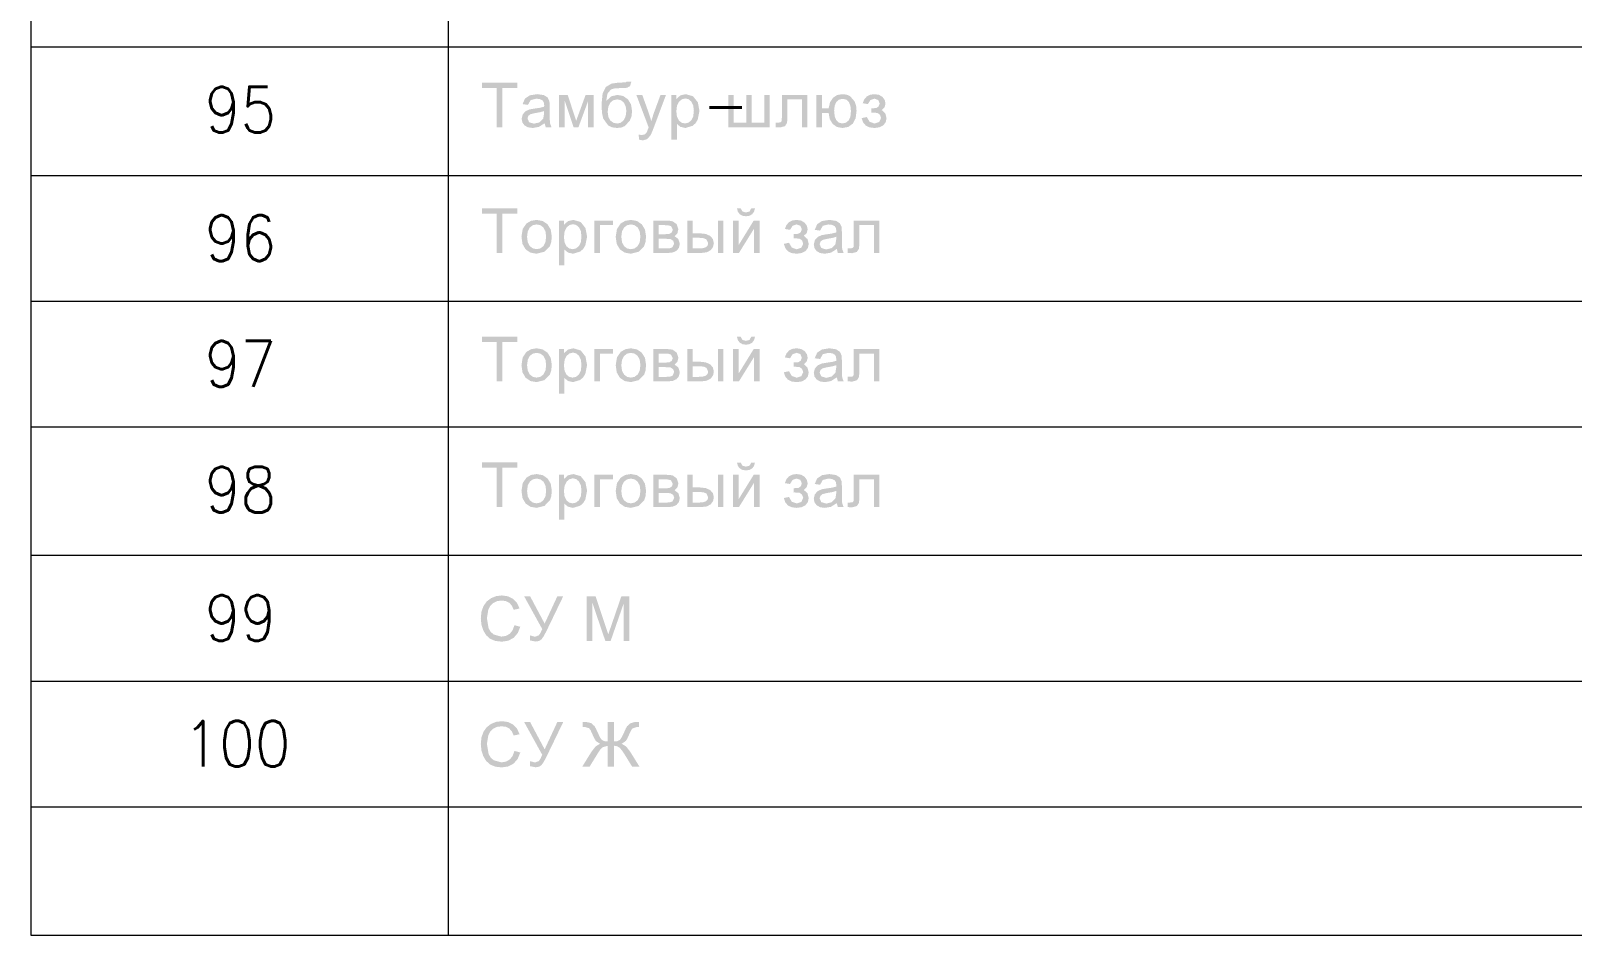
# Model space of a CAD drawing. Header units: millimetres. Extents: x 0 to 420, y 0 to 297.
# Drawn here: x 28.91 to 53.3, y 42.5 to 56.81 of the extents above; entities that cross this region are included whole.
import ezdxf

# ---------------------------------------------------------------- set-up
doc = ezdxf.new("R2010")
doc.units = ezdxf.units.MM
doc.styles.get("Standard").update_dxf_attribs({"font": 'STANDARD'})

msp = doc.modelspace()

# ---------------------------------------------------------------- hatches: boundary and pattern name
for points in [[(36.281983, 55.287333), (36.281983, 55.910758), (36.048819, 55.910758), (36.048819, 55.994542), (36.609405, 55.994542), (36.609405, 55.910758), (36.375139, 55.910758), (36.375139, 55.287333)], [(37.27163, 55.799412), (37.406678, 55.799412), (37.541175, 55.389859), (37.690554, 55.799412), (37.81568, 55.799412), (37.81568, 55.287333), (37.728588, 55.287333), (37.728588, 55.699642), (37.577004, 55.287333), (37.499282, 55.287333), (37.356518, 55.719486), (37.356518, 55.287333), (37.27163, 55.287333)], [(38.538078, 55.089998), (38.528707, 55.171578), (38.578316, 55.163861), (38.624067, 55.173783), (38.65273, 55.200241), (38.663548, 55.223254), (38.67974, 55.265285), (38.687457, 55.286231), (38.492878, 55.799412), (38.586585, 55.799412), (38.692969, 55.502858), (38.729901, 55.384347), (38.76573, 55.501205), (38.875421, 55.799412), (38.961962, 55.799412), (38.767383, 55.278514), (38.73934, 55.207338), (38.718325, 55.162207), (38.665408, 55.099369), (38.594302, 55.079525)], [(39.945801, 55.799412), (40.032893, 55.799412), (40.032893, 55.358991), (40.23078, 55.358991), (40.23078, 55.799412), (40.31732, 55.799412), (40.31732, 55.358991), (40.515758, 55.358991), (40.515758, 55.799412), (40.601748, 55.799412), (40.601748, 55.287333), (39.945801, 55.287333)], [(40.79516, 55.799412), (41.19865, 55.799412), (41.19865, 55.287333), (41.112109, 55.287333), (41.112109, 55.727754), (40.882252, 55.727754), (40.882252, 55.472541), (40.880668, 55.398265), (40.876189, 55.354581), (40.844218, 55.304972), (40.769253, 55.284026), (40.699249, 55.287884), (40.699249, 55.360094), (40.737283, 55.360094), (40.775868, 55.365606), (40.791302, 55.383245), (40.794058, 55.408807), (40.79516, 55.462068)], [(42.212018, 55.518844), (42.212018, 55.586643), (42.286983, 55.591053), (42.324466, 55.614204), (42.342656, 55.662711), (42.318953, 55.718935), (42.258871, 55.739881), (42.196377, 55.718108), (42.155794, 55.65334), (42.073663, 55.66712), (42.099587, 55.730062), (42.139257, 55.775021), (42.19257, 55.801996), (42.259422, 55.810988), (42.332527, 55.799826), (42.387855, 55.766339), (42.422857, 55.717212), (42.434709, 55.659403), (42.419481, 55.602904), (42.374075, 55.559633), (42.431953, 55.506717), (42.451245, 55.430649), (42.438567, 55.368086), (42.401084, 55.318752), (42.340726, 55.286506), (42.260525, 55.275758), (42.182166, 55.285481), (42.122307, 55.314687), (42.080846, 55.363427), (42.057677, 55.431752), (42.139257, 55.448839), (42.183906, 55.372771), (42.262178, 55.345762), (42.334939, 55.370567), (42.364153, 55.433956), (42.345963, 55.485771), (42.306827, 55.513883), (42.231861, 55.519395)], [(36.281983, 53.297666), (36.281983, 53.921091), (36.048819, 53.921091), (36.048819, 54.004876), (36.609405, 54.004876), (36.609405, 53.921091), (36.375139, 53.921091), (36.375139, 53.297666)], [(37.830744, 53.809745), (38.125644, 53.809745), (38.125644, 53.738087), (37.917836, 53.738087), (37.917836, 53.297666), (37.830744, 53.297666)], [(40.980516, 53.529177), (40.980516, 53.596976), (41.055481, 53.601386), (41.092963, 53.624537), (41.111154, 53.673044), (41.087451, 53.729268), (41.027369, 53.750214), (40.964875, 53.728441), (40.924292, 53.663673), (40.84216, 53.677454), (40.868085, 53.740396), (40.907755, 53.785354), (40.961068, 53.812329), (41.02792, 53.821321), (41.101025, 53.810159), (41.156353, 53.776673), (41.191355, 53.727545), (41.203206, 53.669737), (41.187979, 53.613237), (41.142573, 53.569967), (41.20045, 53.51705), (41.219743, 53.440982), (41.207065, 53.378419), (41.169582, 53.329086), (41.109224, 53.29684), (41.029022, 53.286091), (40.950664, 53.295815), (40.890805, 53.325021), (40.849344, 53.37376), (40.826175, 53.442085), (40.907755, 53.459173), (40.952404, 53.383105), (41.030676, 53.356095), (41.103437, 53.3809), (41.132651, 53.44429), (41.114461, 53.496104), (41.075325, 53.524216), (41.000359, 53.529728)], [(41.933108, 53.809745), (42.336598, 53.809745), (42.336598, 53.297666), (42.250057, 53.297666), (42.250057, 53.738087), (42.0202, 53.738087), (42.0202, 53.482875), (42.018615, 53.408599), (42.014137, 53.364915), (41.982166, 53.315305), (41.907201, 53.294359), (41.837197, 53.298218), (41.837197, 53.370427), (41.87523, 53.370427), (41.913815, 53.375939), (41.929249, 53.393578), (41.932006, 53.419141), (41.933108, 53.472402)], [(36.281983, 51.265666), (36.281983, 51.889091), (36.048819, 51.889091), (36.048819, 51.972876), (36.609405, 51.972876), (36.609405, 51.889091), (36.375139, 51.889091), (36.375139, 51.265666)], [(37.830744, 51.777745), (38.125644, 51.777745), (38.125644, 51.706087), (37.917836, 51.706087), (37.917836, 51.265666), (37.830744, 51.265666)], [(40.980516, 51.497177), (40.980516, 51.564976), (41.055481, 51.569386), (41.092963, 51.592537), (41.111154, 51.641044), (41.087451, 51.697268), (41.027369, 51.718214), (40.964875, 51.696441), (40.924292, 51.631673), (40.84216, 51.645454), (40.868085, 51.708396), (40.907755, 51.753354), (40.961068, 51.780329), (41.02792, 51.789321), (41.101025, 51.778159), (41.156353, 51.744673), (41.191355, 51.695545), (41.203206, 51.637737), (41.187979, 51.581237), (41.142573, 51.537967), (41.20045, 51.48505), (41.219743, 51.408982), (41.207065, 51.346419), (41.169582, 51.297086), (41.109224, 51.26484), (41.029022, 51.254091), (40.950664, 51.263815), (40.890805, 51.293021), (40.849344, 51.34176), (40.826175, 51.410085), (40.907755, 51.427173), (40.952404, 51.351105), (41.030676, 51.324095), (41.103437, 51.3489), (41.132651, 51.41229), (41.114461, 51.464104), (41.075325, 51.492216), (41.000359, 51.497728)], [(41.933108, 51.777745), (42.336598, 51.777745), (42.336598, 51.265666), (42.250057, 51.265666), (42.250057, 51.706087), (42.0202, 51.706087), (42.0202, 51.450875), (42.018615, 51.376599), (42.014137, 51.332915), (41.982166, 51.283305), (41.907201, 51.262359), (41.837197, 51.266218), (41.837197, 51.338427), (41.87523, 51.338427), (41.913815, 51.343939), (41.929249, 51.361578), (41.932006, 51.387141), (41.933108, 51.440402)], [(36.281983, 49.276), (36.281983, 49.899424), (36.048819, 49.899424), (36.048819, 49.983209), (36.609405, 49.983209), (36.609405, 49.899424), (36.375139, 49.899424), (36.375139, 49.276)], [(37.830744, 49.788079), (38.125644, 49.788079), (38.125644, 49.716421), (37.917836, 49.716421), (37.917836, 49.276), (37.830744, 49.276)], [(40.980516, 49.50751), (40.980516, 49.57531), (41.055481, 49.579719), (41.092963, 49.60287), (41.111154, 49.651377), (41.087451, 49.707601), (41.027369, 49.728548), (40.964875, 49.706775), (40.924292, 49.642007), (40.84216, 49.655787), (40.868085, 49.718729), (40.907755, 49.763688), (40.961068, 49.790663), (41.02792, 49.799654), (41.101025, 49.788492), (41.156353, 49.755006), (41.191355, 49.705879), (41.203206, 49.64807), (41.187979, 49.591571), (41.142573, 49.5483), (41.20045, 49.495383), (41.219743, 49.419316), (41.207065, 49.356753), (41.169582, 49.307419), (41.109224, 49.275173), (41.029022, 49.264424), (40.950664, 49.274148), (40.890805, 49.303354), (40.849344, 49.352093), (40.826175, 49.420418), (40.907755, 49.437506), (40.952404, 49.361438), (41.030676, 49.334429), (41.103437, 49.359233), (41.132651, 49.422623), (41.114461, 49.474437), (41.075325, 49.502549), (41.000359, 49.508061)], [(41.933108, 49.788079), (42.336598, 49.788079), (42.336598, 49.276), (42.250057, 49.276), (42.250057, 49.716421), (42.0202, 49.716421), (42.0202, 49.461208), (42.018615, 49.386932), (42.014137, 49.343248), (41.982166, 49.293639), (41.907201, 49.272693), (41.837197, 49.276551), (41.837197, 49.34876), (41.87523, 49.34876), (41.913815, 49.354272), (41.929249, 49.371911), (41.932006, 49.397474), (41.933108, 49.450735)], [(36.564314, 47.40738), (36.657469, 47.383678), (36.616128, 47.28191), (36.551636, 47.20784), (36.466886, 47.162227), (36.364774, 47.147206), (36.261145, 47.158782), (36.179014, 47.193508), (36.115762, 47.25049), (36.069873, 47.328556), (36.041624, 47.419851), (36.032391, 47.518174), (36.042795, 47.621183), (36.074283, 47.710548), (36.125477, 47.783033), (36.194448, 47.835674), (36.276304, 47.86792), (36.366427, 47.878669), (36.463717, 47.865095), (36.54447, 47.82465), (36.606068, 47.759331), (36.645342, 47.672515), (36.553289, 47.651017), (36.52311, 47.717508), (36.482182, 47.762914), (36.429197, 47.789234), (36.364222, 47.798192), (36.289326, 47.788339), (36.228072, 47.759055), (36.181426, 47.713511), (36.150902, 47.654324), (36.128853, 47.518726), (36.155312, 47.361078), (36.188867, 47.30196), (36.236892, 47.260206), (36.357057, 47.227133), (36.429748, 47.238364), (36.490451, 47.272332), (36.536064, 47.328901)], [(36.7172, 47.866542), (36.811458, 47.866542), (37.042417, 47.433287), (37.24361, 47.866542), (37.336766, 47.866542), (37.071631, 47.316429), (37.026294, 47.230922), (36.990051, 47.181382), (36.951191, 47.157335), (36.899101, 47.149411), (36.810355, 47.166499), (36.810355, 47.246425), (36.88973, 47.224928), (36.94871, 47.246976), (36.974824, 47.282805), (37.003832, 47.346746)], [(37.707284, 47.159333), (37.707284, 47.866542), (37.848395, 47.866542), (38.015413, 47.366039), (38.049037, 47.261308), (38.064333, 47.308712), (38.087071, 47.374307), (38.256294, 47.866542), (38.381971, 47.866542), (38.381971, 47.159333), (38.292123, 47.159333), (38.292123, 47.751338), (38.08652, 47.159333), (38.002184, 47.159333), (37.797683, 47.76126), (37.797683, 47.159333)], [(36.564314, 45.417713), (36.657469, 45.394011), (36.616128, 45.292243), (36.551636, 45.218173), (36.466886, 45.17256), (36.364774, 45.15754), (36.261145, 45.169115), (36.179014, 45.203842), (36.115762, 45.260824), (36.069874, 45.33889), (36.041624, 45.430185), (36.032391, 45.528508), (36.042795, 45.631516), (36.074283, 45.720882), (36.125477, 45.793367), (36.194448, 45.846008), (36.276304, 45.878254), (36.366427, 45.889002), (36.463717, 45.875429), (36.54447, 45.834983), (36.606068, 45.769664), (36.645342, 45.682848), (36.553289, 45.661351), (36.52311, 45.727841), (36.482183, 45.773247), (36.429197, 45.799568), (36.364222, 45.808525), (36.289326, 45.798672), (36.228072, 45.769389), (36.181426, 45.723845), (36.150902, 45.664658), (36.128854, 45.529059), (36.155312, 45.371411), (36.188867, 45.312293), (36.236892, 45.270539), (36.357057, 45.237466), (36.429748, 45.248697), (36.490451, 45.282666), (36.536064, 45.339234)], [(36.7172, 45.876876), (36.811458, 45.876876), (37.042417, 45.44362), (37.24361, 45.876876), (37.336766, 45.876876), (37.071631, 45.326763), (37.026294, 45.241256), (36.990051, 45.191715), (36.951191, 45.167668), (36.899101, 45.159745), (36.810355, 45.176832), (36.810355, 45.256758), (36.88973, 45.235261), (36.94871, 45.25731), (36.974824, 45.293139), (37.003832, 45.35708)], [(38.137783, 45.876876), (38.137783, 45.567093), (38.196143, 45.573363), (38.232592, 45.592449), (38.261944, 45.634617), (38.298738, 45.711511), (38.325196, 45.770698), (38.346693, 45.809627), (38.401264, 45.857583), (38.478434, 45.877427), (38.535209, 45.876324), (38.535209, 45.795296), (38.517019, 45.795847), (38.498278, 45.796398), (38.431581, 45.77435), (38.407672, 45.74045), (38.380869, 45.681745), (38.351861, 45.617253), (38.327401, 45.577566), (38.261806, 45.531264), (38.330088, 45.489854), (38.396303, 45.405035), (38.542375, 45.169666), (38.42662, 45.169666), (38.308108, 45.361489), (38.2647, 45.426395), (38.228733, 45.468976), (38.189459, 45.492541), (38.137783, 45.500396), (38.137783, 45.169666), (38.041871, 45.169666), (38.041871, 45.500396), (37.960291, 45.476142), (37.921844, 45.437626), (37.877609, 45.371411), (37.753586, 45.169666), (37.637279, 45.169666), (37.7828, 45.405035), (37.849704, 45.490267), (37.917848, 45.531264), (37.855561, 45.572605), (37.829171, 45.612706), (37.798234, 45.681745), (37.770053, 45.743482), (37.74642, 45.777106), (37.681928, 45.796398), (37.643894, 45.795296), (37.643894, 45.876324), (37.659948, 45.877082), (37.697913, 45.877427), (37.77839, 45.858134), (37.831858, 45.810179), (37.853769, 45.770973), (37.881468, 45.711511), (37.917779, 45.633721), (37.947062, 45.591897), (37.983305, 45.573707), (38.041871, 45.567093), (38.041871, 45.876876)]]:
    msp.add_hatch(color=251).paths.add_polyline_path(points, flags=0)
h = msp.add_hatch(color=251)
h.paths.add_polyline_path([(38.338833, 56.011079), (38.415452, 56.010528), (38.392301, 55.938318), (38.347101, 55.912411), (38.306036, 55.908208), (38.238512, 55.906899), (38.148044, 55.901594), (38.091888, 55.885953), (38.035664, 55.819256), (38.016372, 55.702398), (38.092991, 55.775159), (38.19221, 55.799412), (38.2844, 55.782049), (38.359228, 55.729959), (38.408837, 55.648517), (38.425374, 55.543097), (38.41683, 55.461242), (38.39175, 55.395923), (38.312926, 55.307177), (38.258769, 55.283612), (38.188902, 55.275758), (38.10746, 55.286093), (38.046689, 55.317099), (37.969519, 55.424035), (37.949193, 55.5134), (37.942509, 55.651135), (37.959528, 55.820703), (38.01086, 55.924538), (38.09809, 55.977386), (38.222526, 55.995094), (38.29198, 55.995645), (38.323399, 55.99785)], flags=0)
h.paths.add_polyline_path([(38.334423, 55.545302), (38.324915, 55.617924), (38.296389, 55.676491), (38.250845, 55.714938), (38.190005, 55.727754), (38.125857, 55.71418), (38.078659, 55.673735), (38.049169, 55.610414), (38.039523, 55.529317), (38.050272, 55.450424), (38.082518, 55.392615), (38.130818, 55.357406), (38.189454, 55.345762), (38.247813, 55.359405), (38.294184, 55.400332), (38.324226, 55.463929)], flags=0)
h = msp.add_hatch(color=251)
h.paths.add_polyline_path([(37.042144, 55.350723), (36.948988, 55.292294), (36.853077, 55.275758), (36.778387, 55.286093), (36.723541, 55.317099), (36.689573, 55.363952), (36.678342, 55.422381), (36.695429, 55.490732), (36.740078, 55.540892), (36.802916, 55.569555), (36.880086, 55.582785), (36.970899, 55.596014), (37.034427, 55.61255), (37.034978, 55.63515), (37.028846, 55.680281), (37.010724, 55.710115), (36.96897, 55.731957), (36.911506, 55.73933), (36.821106, 55.717832), (36.778112, 55.641765), (36.693224, 55.65334), (36.731258, 55.741535), (36.807877, 55.792798), (36.924184, 55.810988), (37.030568, 55.795554), (37.091202, 55.756417), (37.118211, 55.697988), (37.122621, 55.617511), (37.122621, 55.501756), (37.12393, 55.403019), (37.128133, 55.348518), (37.150182, 55.287333), (37.059231, 55.287333)], flags=0)
h.paths.add_polyline_path([(37.034427, 55.544199), (36.975378, 55.526285), (36.892764, 55.511678), (36.817248, 55.494039), (36.783073, 55.465927), (36.770946, 55.424586), (36.796853, 55.366708), (36.874023, 55.343557), (36.96332, 55.365606), (37.020646, 55.425688), (37.034427, 55.51278)], flags=0)
h = msp.add_hatch(color=251)
h.paths.add_polyline_path([(39.046719, 55.0911), (39.046719, 55.799412), (39.126094, 55.799412), (39.126094, 55.733266), (39.188932, 55.791144), (39.274371, 55.810988), (39.390126, 55.777363), (39.465643, 55.682003), (39.49155, 55.547507), (39.463438, 55.405844), (39.42878, 55.350172), (39.381307, 55.309382), (39.268307, 55.275758), (39.190035, 55.293948), (39.133811, 55.34025), (39.133811, 55.0911)], flags=0)
h.paths.add_polyline_path([(39.125543, 55.540341), (39.135465, 55.454282), (39.16523, 55.394269), (39.209396, 55.35906), (39.262244, 55.347416), (39.315988, 55.359473), (39.361463, 55.395923), (39.392469, 55.458348), (39.402804, 55.548058), (39.392606, 55.63329), (39.362565, 55.69413), (39.318261, 55.730855), (39.266103, 55.743188), (39.213944, 55.730097), (39.167986, 55.691374), (39.136016, 55.62764)], flags=0)
h = msp.add_hatch(color=251)
h.paths.add_polyline_path([(41.342396, 55.799412), (41.428937, 55.799412), (41.428937, 55.585541), (41.534219, 55.585541), (41.557094, 55.682141), (41.603121, 55.75311), (41.668784, 55.796518), (41.751397, 55.810988), (41.820851, 55.803133), (41.873767, 55.779568), (41.94763, 55.693579), (41.969472, 55.628742), (41.976845, 55.545302), (41.961686, 55.428789), (41.916762, 55.344108), (41.845655, 55.292776), (41.753051, 55.275758), (41.666648, 55.291536), (41.599262, 55.339147), (41.553925, 55.414733), (41.534219, 55.513883), (41.428937, 55.513883), (41.428937, 55.287333), (41.342396, 55.287333)], flags=0)
h.paths.add_polyline_path([(41.756358, 55.737125), (41.699308, 55.724791), (41.65714, 55.688067), (41.630612, 55.629431), (41.621862, 55.551365), (41.630612, 55.459657), (41.65714, 55.396474), (41.698894, 55.359542), (41.753051, 55.347416), (41.806726, 55.358647), (41.850065, 55.392615), (41.87859, 55.452146), (41.888099, 55.53979), (41.879831, 55.625848), (41.855026, 55.687515), (41.81396, 55.724722)], flags=0)
h = msp.add_hatch(color=251)
h.paths.add_polyline_path([(40.021959, 53.809745), (40.109051, 53.809745), (40.109051, 53.419485), (40.349381, 53.809745), (40.443087, 53.809745), (40.443087, 53.297666), (40.356547, 53.297666), (40.356547, 53.685722), (40.115666, 53.297666), (40.021959, 53.297666)], flags=0)
h.paths.add_polyline_path([(40.310796, 54.003773), (40.369776, 54.003773), (40.354962, 53.950443), (40.325679, 53.911169), (40.282615, 53.88664), (40.227562, 53.878647), (40.171821, 53.886571), (40.128895, 53.910618), (40.099198, 53.949961), (40.084798, 54.003773), (40.144329, 54.003773), (40.170787, 53.954715), (40.224806, 53.93873), (40.283786, 53.954164)], flags=0)
h = msp.add_hatch(color=251)
h.paths.add_polyline_path([(36.675586, 53.553982), (36.695154, 53.67766), (36.754409, 53.764546), (36.827652, 53.806989), (36.915364, 53.821321), (37.011345, 53.803958), (37.087895, 53.751868), (37.138262, 53.66953), (37.155143, 53.561147), (37.147701, 53.472402), (37.125377, 53.405153), (37.039388, 53.31751), (36.915364, 53.286091), (36.818212, 53.303179), (36.741731, 53.354993), (36.692122, 53.438984)], flags=0)
h.paths.add_polyline_path([(36.764331, 53.553982), (36.77508, 53.46751), (36.807326, 53.406256), (36.855764, 53.369807), (36.915364, 53.357749), (36.974482, 53.369876), (37.022851, 53.406807), (37.055097, 53.46875), (37.065846, 53.556738), (37.055097, 53.639833), (37.022851, 53.700605), (36.974482, 53.73733), (36.915364, 53.749663), (36.855764, 53.73733), (36.807326, 53.700605), (36.77508, 53.639489)], flags=0)
h = msp.add_hatch(color=251)
h.paths.add_polyline_path([(37.268874, 53.101434), (37.268874, 53.809745), (37.348249, 53.809745), (37.348249, 53.7436), (37.411088, 53.801477), (37.496526, 53.821321), (37.612281, 53.787697), (37.687798, 53.692337), (37.713705, 53.55784), (37.685593, 53.416178), (37.650935, 53.360505), (37.603462, 53.319715), (37.490463, 53.286091), (37.41219, 53.304281), (37.355966, 53.350583), (37.355966, 53.101434)], flags=0)
h.paths.add_polyline_path([(37.347698, 53.550674), (37.35762, 53.464616), (37.387386, 53.404602), (37.431552, 53.369393), (37.4844, 53.357749), (37.538143, 53.369807), (37.583618, 53.406256), (37.614624, 53.468681), (37.624959, 53.558391), (37.614762, 53.643623), (37.584721, 53.704463), (37.540417, 53.741188), (37.488258, 53.753521), (37.436099, 53.74043), (37.390142, 53.701707), (37.358171, 53.637973)], flags=0)
h = msp.add_hatch(color=251)
h.paths.add_polyline_path([(38.166714, 53.553982), (38.186282, 53.67766), (38.245537, 53.764546), (38.31878, 53.806989), (38.406492, 53.821321), (38.502473, 53.803958), (38.579023, 53.751868), (38.62939, 53.66953), (38.646271, 53.561147), (38.638829, 53.472402), (38.616505, 53.405153), (38.530516, 53.31751), (38.406492, 53.286091), (38.30934, 53.303179), (38.232859, 53.354993), (38.18325, 53.438984)], flags=0)
h.paths.add_polyline_path([(38.255459, 53.553982), (38.266208, 53.46751), (38.298454, 53.406256), (38.346892, 53.369807), (38.406492, 53.357749), (38.46561, 53.369876), (38.513979, 53.406807), (38.546225, 53.46875), (38.556974, 53.556738), (38.546225, 53.639833), (38.513979, 53.700605), (38.46561, 53.73733), (38.406492, 53.749663), (38.346892, 53.73733), (38.298454, 53.700605), (38.266208, 53.639489)], flags=0)
h = msp.add_hatch(color=251)
h.paths.add_polyline_path([(38.760554, 53.809745), (38.960645, 53.809745), (39.024792, 53.806576), (39.070337, 53.797619), (39.132073, 53.752419), (39.15798, 53.674146), (39.142546, 53.609654), (39.097346, 53.564455), (39.156877, 53.519255), (39.181131, 53.440982), (39.16549, 53.377455), (39.128765, 53.332944), (39.070888, 53.306417), (38.991513, 53.297666), (38.760554, 53.297666)], flags=0)
h.paths.add_polyline_path([(38.847646, 53.59422), (38.94025, 53.59422), (39.015766, 53.599732), (39.053249, 53.623435), (39.069785, 53.665878), (39.041122, 53.722102), (39.002193, 53.734022), (38.943006, 53.738087), (38.847646, 53.738087)], flags=0)
h.paths.add_polyline_path([(38.847646, 53.369324), (38.961747, 53.369324), (39.023828, 53.373527), (39.063171, 53.386412), (39.091834, 53.445392), (39.075849, 53.490592), (39.034508, 53.517601), (38.952376, 53.523114), (38.847646, 53.523114)], flags=0)
h = msp.add_hatch(color=251)
h.paths.add_polyline_path([(39.783907, 53.809745), (39.870448, 53.809745), (39.870448, 53.297666), (39.783907, 53.297666)], flags=0)
h.paths.add_polyline_path([(39.298286, 53.809745), (39.384827, 53.809745), (39.384827, 53.609654), (39.49507, 53.609654), (39.590155, 53.599043), (39.660435, 53.567762), (39.704119, 53.51829), (39.718864, 53.453109), (39.706599, 53.393233), (39.670357, 53.342866), (39.607105, 53.308897), (39.514914, 53.297666), (39.298286, 53.297666)], flags=0)
h.paths.add_polyline_path([(39.384827, 53.369324), (39.476329, 53.369324), (39.546609, 53.374285), (39.593738, 53.389168), (39.620058, 53.415075), (39.629016, 53.452558), (39.602557, 53.511538), (39.560734, 53.531382), (39.487904, 53.537996), (39.384827, 53.537996)], flags=0)
h = msp.add_hatch(color=251)
h.paths.add_polyline_path([(41.663934, 53.361056), (41.570778, 53.302627), (41.474867, 53.286091), (41.400177, 53.296426), (41.345331, 53.327432), (41.311363, 53.374285), (41.300132, 53.432714), (41.317219, 53.501065), (41.361868, 53.551225), (41.424706, 53.579889), (41.501876, 53.593118), (41.592689, 53.606347), (41.656217, 53.622883), (41.656768, 53.645483), (41.650636, 53.690614), (41.632515, 53.720449), (41.59076, 53.74229), (41.533296, 53.749663), (41.442896, 53.728166), (41.399902, 53.652098), (41.315015, 53.663673), (41.353048, 53.751868), (41.429667, 53.803131), (41.545974, 53.821321), (41.652358, 53.805887), (41.712992, 53.766751), (41.740001, 53.708322), (41.744411, 53.627844), (41.744411, 53.512089), (41.74572, 53.413353), (41.749923, 53.358851), (41.771972, 53.297666), (41.681021, 53.297666)], flags=0)
h.paths.add_polyline_path([(41.656217, 53.554533), (41.597168, 53.536618), (41.514554, 53.522011), (41.439038, 53.504372), (41.404863, 53.47626), (41.392736, 53.434919), (41.418643, 53.377041), (41.495813, 53.35389), (41.58511, 53.375939), (41.642436, 53.436021), (41.656217, 53.523114)], flags=0)
h = msp.add_hatch(color=251)
h.paths.add_polyline_path([(40.021959, 51.777745), (40.109051, 51.777745), (40.109051, 51.387485), (40.349381, 51.777745), (40.443087, 51.777745), (40.443087, 51.265666), (40.356547, 51.265666), (40.356547, 51.653722), (40.115666, 51.265666), (40.021959, 51.265666)], flags=0)
h.paths.add_polyline_path([(40.310796, 51.971773), (40.369776, 51.971773), (40.354962, 51.918443), (40.325679, 51.879169), (40.282615, 51.85464), (40.227562, 51.846647), (40.171821, 51.854571), (40.128895, 51.878618), (40.099198, 51.917961), (40.084798, 51.971773), (40.144329, 51.971773), (40.170787, 51.922715), (40.224806, 51.90673), (40.283786, 51.922164)], flags=0)
h = msp.add_hatch(color=251)
h.paths.add_polyline_path([(36.675586, 51.521982), (36.695154, 51.64566), (36.754409, 51.732546), (36.827652, 51.774989), (36.915364, 51.789321), (37.011345, 51.771958), (37.087895, 51.719868), (37.138262, 51.63753), (37.155143, 51.529147), (37.147701, 51.440402), (37.125377, 51.373153), (37.039388, 51.28551), (36.915364, 51.254091), (36.818212, 51.271179), (36.741731, 51.322993), (36.692122, 51.406984)], flags=0)
h.paths.add_polyline_path([(36.764331, 51.521982), (36.77508, 51.43551), (36.807326, 51.374256), (36.855764, 51.337807), (36.915364, 51.325749), (36.974482, 51.337876), (37.022851, 51.374807), (37.055097, 51.43675), (37.065846, 51.524738), (37.055097, 51.607833), (37.022851, 51.668605), (36.974482, 51.70533), (36.915364, 51.717663), (36.855764, 51.70533), (36.807326, 51.668605), (36.77508, 51.607489)], flags=0)
h = msp.add_hatch(color=251)
h.paths.add_polyline_path([(37.268874, 51.069434), (37.268874, 51.777745), (37.348249, 51.777745), (37.348249, 51.7116), (37.411088, 51.769477), (37.496526, 51.789321), (37.612281, 51.755697), (37.687798, 51.660337), (37.713705, 51.52584), (37.685593, 51.384178), (37.650935, 51.328505), (37.603462, 51.287715), (37.490463, 51.254091), (37.41219, 51.272281), (37.355966, 51.318583), (37.355966, 51.069434)], flags=0)
h.paths.add_polyline_path([(37.347698, 51.518674), (37.35762, 51.432616), (37.387386, 51.372602), (37.431552, 51.337393), (37.4844, 51.325749), (37.538143, 51.337807), (37.583618, 51.374256), (37.614624, 51.436681), (37.624959, 51.526391), (37.614762, 51.611623), (37.584721, 51.672463), (37.540417, 51.709188), (37.488258, 51.721521), (37.436099, 51.70843), (37.390142, 51.669707), (37.358171, 51.605973)], flags=0)
h = msp.add_hatch(color=251)
h.paths.add_polyline_path([(38.166714, 51.521982), (38.186282, 51.64566), (38.245537, 51.732546), (38.31878, 51.774989), (38.406492, 51.789321), (38.502473, 51.771958), (38.579023, 51.719868), (38.62939, 51.63753), (38.646271, 51.529147), (38.638829, 51.440402), (38.616505, 51.373153), (38.530516, 51.28551), (38.406492, 51.254091), (38.30934, 51.271179), (38.232859, 51.322993), (38.18325, 51.406984)], flags=0)
h.paths.add_polyline_path([(38.255459, 51.521982), (38.266208, 51.43551), (38.298454, 51.374256), (38.346892, 51.337807), (38.406492, 51.325749), (38.46561, 51.337876), (38.513979, 51.374807), (38.546225, 51.43675), (38.556974, 51.524738), (38.546225, 51.607833), (38.513979, 51.668605), (38.46561, 51.70533), (38.406492, 51.717663), (38.346892, 51.70533), (38.298454, 51.668605), (38.266208, 51.607489)], flags=0)
h = msp.add_hatch(color=251)
h.paths.add_polyline_path([(38.760554, 51.777745), (38.960645, 51.777745), (39.024792, 51.774576), (39.070337, 51.765619), (39.132073, 51.720419), (39.15798, 51.642146), (39.142546, 51.577654), (39.097346, 51.532455), (39.156877, 51.487255), (39.181131, 51.408982), (39.16549, 51.345455), (39.128765, 51.300944), (39.070888, 51.274417), (38.991513, 51.265666), (38.760554, 51.265666)], flags=0)
h.paths.add_polyline_path([(38.847646, 51.56222), (38.94025, 51.56222), (39.015766, 51.567732), (39.053249, 51.591435), (39.069785, 51.633878), (39.041122, 51.690102), (39.002193, 51.702022), (38.943006, 51.706087), (38.847646, 51.706087)], flags=0)
h.paths.add_polyline_path([(38.847646, 51.337324), (38.961747, 51.337324), (39.023828, 51.341527), (39.063171, 51.354412), (39.091834, 51.413392), (39.075849, 51.458592), (39.034508, 51.485601), (38.952376, 51.491114), (38.847646, 51.491114)], flags=0)
h = msp.add_hatch(color=251)
h.paths.add_polyline_path([(39.783907, 51.777745), (39.870448, 51.777745), (39.870448, 51.265666), (39.783907, 51.265666)], flags=0)
h.paths.add_polyline_path([(39.298286, 51.777745), (39.384827, 51.777745), (39.384827, 51.577654), (39.49507, 51.577654), (39.590155, 51.567043), (39.660435, 51.535762), (39.704119, 51.48629), (39.718864, 51.421109), (39.706599, 51.361233), (39.670357, 51.310866), (39.607105, 51.276897), (39.514914, 51.265666), (39.298286, 51.265666)], flags=0)
h.paths.add_polyline_path([(39.384827, 51.337324), (39.476329, 51.337324), (39.546609, 51.342285), (39.593738, 51.357168), (39.620058, 51.383075), (39.629016, 51.420558), (39.602557, 51.479538), (39.560734, 51.499382), (39.487904, 51.505996), (39.384827, 51.505996)], flags=0)
h = msp.add_hatch(color=251)
h.paths.add_polyline_path([(41.663934, 51.329056), (41.570778, 51.270627), (41.474867, 51.254091), (41.400177, 51.264426), (41.345331, 51.295432), (41.311363, 51.342285), (41.300132, 51.400714), (41.317219, 51.469065), (41.361868, 51.519225), (41.424706, 51.547889), (41.501876, 51.561118), (41.592689, 51.574347), (41.656217, 51.590883), (41.656768, 51.613483), (41.650636, 51.658614), (41.632515, 51.688449), (41.59076, 51.71029), (41.533296, 51.717663), (41.442896, 51.696166), (41.399902, 51.620098), (41.315015, 51.631673), (41.353048, 51.719868), (41.429667, 51.771131), (41.545974, 51.789321), (41.652358, 51.773887), (41.712992, 51.734751), (41.740001, 51.676322), (41.744411, 51.595844), (41.744411, 51.480089), (41.74572, 51.381353), (41.749923, 51.326851), (41.771972, 51.265666), (41.681021, 51.265666)], flags=0)
h.paths.add_polyline_path([(41.656217, 51.522533), (41.597168, 51.504618), (41.514554, 51.490011), (41.439038, 51.472372), (41.404863, 51.44426), (41.392736, 51.402919), (41.418643, 51.345041), (41.495813, 51.32189), (41.58511, 51.343939), (41.642436, 51.404021), (41.656217, 51.491114)], flags=0)
h = msp.add_hatch(color=251)
h.paths.add_polyline_path([(36.675586, 49.532315), (36.695154, 49.655994), (36.754409, 49.742879), (36.827652, 49.785323), (36.915364, 49.799654), (37.011345, 49.782291), (37.087895, 49.730201), (37.138262, 49.647863), (37.155143, 49.539481), (37.147701, 49.450735), (37.125377, 49.383487), (37.039388, 49.295844), (36.915364, 49.264424), (36.818212, 49.281512), (36.741731, 49.333326), (36.692122, 49.417318)], flags=0)
h.paths.add_polyline_path([(36.764331, 49.532315), (36.77508, 49.445843), (36.807326, 49.384589), (36.855764, 49.34814), (36.915364, 49.336082), (36.974482, 49.348209), (37.022851, 49.38514), (37.055097, 49.447083), (37.065846, 49.535071), (37.055097, 49.618167), (37.022851, 49.678938), (36.974482, 49.715663), (36.915364, 49.727996), (36.855764, 49.715663), (36.807326, 49.678938), (36.77508, 49.617822)], flags=0)
h = msp.add_hatch(color=251)
h.paths.add_polyline_path([(37.268874, 49.079767), (37.268874, 49.788079), (37.348249, 49.788079), (37.348249, 49.721933), (37.411088, 49.779811), (37.496526, 49.799654), (37.612281, 49.76603), (37.687798, 49.67067), (37.713705, 49.536173), (37.685593, 49.394511), (37.650935, 49.338838), (37.603462, 49.298048), (37.490463, 49.264424), (37.41219, 49.282614), (37.355966, 49.328916), (37.355966, 49.079767)], flags=0)
h.paths.add_polyline_path([(37.347698, 49.529008), (37.35762, 49.442949), (37.387386, 49.382936), (37.431552, 49.347727), (37.4844, 49.336082), (37.538143, 49.34814), (37.583618, 49.384589), (37.614624, 49.447014), (37.624959, 49.536725), (37.614762, 49.621956), (37.584721, 49.682797), (37.540417, 49.719521), (37.488258, 49.731855), (37.436099, 49.718763), (37.390142, 49.680041), (37.358171, 49.616306)], flags=0)
h = msp.add_hatch(color=251)
h.paths.add_polyline_path([(38.166714, 49.532315), (38.186282, 49.655994), (38.245537, 49.742879), (38.31878, 49.785323), (38.406492, 49.799654), (38.502473, 49.782291), (38.579023, 49.730201), (38.62939, 49.647863), (38.646271, 49.539481), (38.638829, 49.450735), (38.616505, 49.383487), (38.530516, 49.295844), (38.406492, 49.264424), (38.30934, 49.281512), (38.232859, 49.333326), (38.18325, 49.417318)], flags=0)
h.paths.add_polyline_path([(38.255459, 49.532315), (38.266208, 49.445843), (38.298454, 49.384589), (38.346892, 49.34814), (38.406492, 49.336082), (38.46561, 49.348209), (38.513979, 49.38514), (38.546225, 49.447083), (38.556974, 49.535071), (38.546225, 49.618167), (38.513979, 49.678938), (38.46561, 49.715663), (38.406492, 49.727996), (38.346892, 49.715663), (38.298454, 49.678938), (38.266208, 49.617822)], flags=0)
h = msp.add_hatch(color=251)
h.paths.add_polyline_path([(38.760554, 49.788079), (38.960645, 49.788079), (39.024792, 49.784909), (39.070337, 49.775952), (39.132073, 49.730752), (39.15798, 49.65248), (39.142546, 49.587988), (39.097346, 49.542788), (39.156877, 49.497588), (39.181131, 49.419316), (39.16549, 49.355788), (39.128765, 49.311278), (39.070888, 49.28475), (38.991513, 49.276), (38.760554, 49.276)], flags=0)
h.paths.add_polyline_path([(38.847646, 49.572554), (38.94025, 49.572554), (39.015766, 49.578066), (39.053249, 49.601768), (39.069785, 49.644212), (39.041122, 49.700436), (39.002193, 49.712356), (38.943006, 49.716421), (38.847646, 49.716421)], flags=0)
h.paths.add_polyline_path([(38.847646, 49.347658), (38.961747, 49.347658), (39.023828, 49.351861), (39.063171, 49.364745), (39.091834, 49.423725), (39.075849, 49.468925), (39.034508, 49.495935), (38.952376, 49.501447), (38.847646, 49.501447)], flags=0)
h = msp.add_hatch(color=251)
h.paths.add_polyline_path([(39.783907, 49.788079), (39.870448, 49.788079), (39.870448, 49.276), (39.783907, 49.276)], flags=0)
h.paths.add_polyline_path([(39.298286, 49.788079), (39.384827, 49.788079), (39.384827, 49.587988), (39.49507, 49.587988), (39.590155, 49.577377), (39.660435, 49.546095), (39.704119, 49.496624), (39.718864, 49.431443), (39.706599, 49.371567), (39.670357, 49.321199), (39.607105, 49.287231), (39.514914, 49.276), (39.298286, 49.276)], flags=0)
h.paths.add_polyline_path([(39.384827, 49.347658), (39.476329, 49.347658), (39.546609, 49.352619), (39.593738, 49.367502), (39.620058, 49.393409), (39.629016, 49.430891), (39.602557, 49.489871), (39.560734, 49.509715), (39.487904, 49.51633), (39.384827, 49.51633)], flags=0)
h = msp.add_hatch(color=251)
h.paths.add_polyline_path([(40.021959, 49.788079), (40.109051, 49.788079), (40.109051, 49.397818), (40.349381, 49.788079), (40.443087, 49.788079), (40.443087, 49.276), (40.356547, 49.276), (40.356547, 49.664055), (40.115666, 49.276), (40.021959, 49.276)], flags=0)
h.paths.add_polyline_path([(40.310796, 49.982107), (40.369776, 49.982107), (40.354962, 49.928776), (40.325679, 49.889502), (40.282615, 49.864973), (40.227562, 49.856981), (40.171821, 49.864904), (40.128895, 49.888951), (40.099198, 49.928294), (40.084798, 49.982107), (40.144329, 49.982107), (40.170787, 49.933048), (40.224806, 49.917063), (40.283786, 49.932497)], flags=0)
h = msp.add_hatch(color=251)
h.paths.add_polyline_path([(41.663934, 49.33939), (41.570778, 49.280961), (41.474867, 49.264424), (41.400177, 49.27476), (41.345331, 49.305765), (41.311363, 49.352619), (41.300132, 49.411048), (41.317219, 49.479398), (41.361868, 49.529559), (41.424706, 49.558222), (41.501876, 49.571451), (41.592689, 49.58468), (41.656217, 49.601217), (41.656768, 49.623817), (41.650636, 49.668947), (41.632515, 49.698782), (41.59076, 49.720624), (41.533296, 49.727996), (41.442896, 49.706499), (41.399902, 49.630431), (41.315015, 49.642007), (41.353048, 49.730201), (41.429667, 49.781464), (41.545974, 49.799654), (41.652358, 49.78422), (41.712992, 49.745084), (41.740001, 49.686655), (41.744411, 49.606178), (41.744411, 49.490423), (41.74572, 49.391686), (41.749923, 49.337185), (41.771972, 49.276), (41.681021, 49.276)], flags=0)
h.paths.add_polyline_path([(41.656217, 49.532866), (41.597168, 49.514952), (41.514554, 49.500344), (41.439038, 49.482706), (41.404863, 49.454594), (41.392736, 49.413252), (41.418643, 49.355375), (41.495813, 49.332224), (41.58511, 49.354272), (41.642436, 49.414355), (41.656217, 49.501447)], flags=0)

# ---------------------------------------------------------------- linework, layer by layer
at = {"color": 7, "lineweight": 0}
for points in [[(28.913668, 249.258666), (28.913668, 42.502666)], [(35.517668, 249.258666), (35.517668, 42.502666)], [(28.913668, 56.557333), (77.681668, 56.557333)], [(28.913668, 54.525333), (77.681668, 54.525333)], [(28.913668, 52.535666), (77.681668, 52.535666)], [(28.913668, 50.546), (77.681668, 50.546)], [(28.913668, 48.514), (77.681668, 48.514)], [(28.913668, 46.524333), (77.681668, 46.524333)], [(28.913668, 44.534666), (77.681668, 44.534666)], [(28.913668, 42.502666), (77.681668, 42.502666)]]:
    msp.add_lwpolyline(points, dxfattribs=at)

# ---------------------------------------------------------------- texts
at = {"color": 251, "char_height": 0.724708, "attachment_point": 1}
for s, insert, width in [('95', (31.665335, 55.927368), 0.88575422), ('-', (39.539331, 56.012048), 0.32209244), ('96', (31.665335, 53.895382), 0.88575422), ('97', (31.665335, 51.905701), 0.88575422), ('98', (31.665335, 49.916038), 0.88575422), ('99', (31.665335, 47.884035), 0.88575422), ('100', (31.326669, 45.894371), 1.28836978)]:
    msp.add_mtext(s, dxfattribs=dict(at, insert=insert, width=width))

doc.saveas('drawing.dxf')
